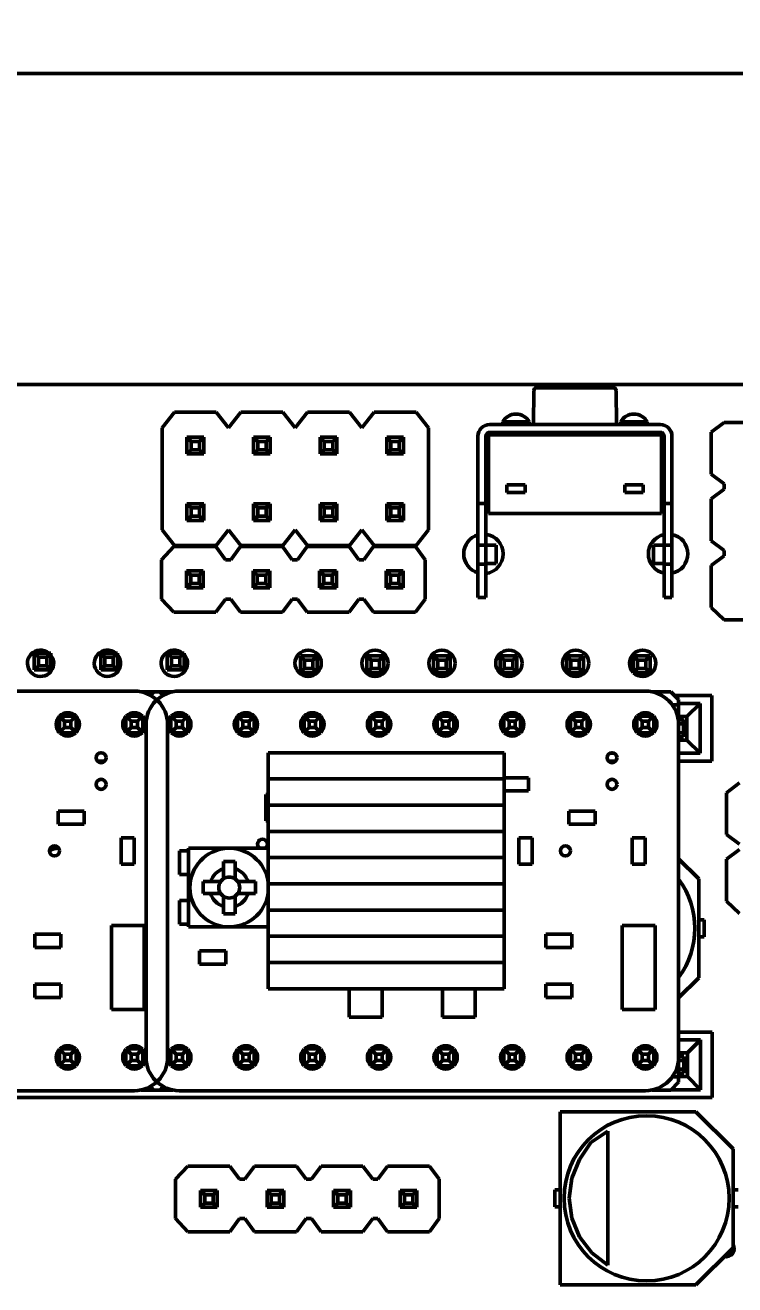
# Model space of a CAD drawing. Header units: millimetres. Extents: x -1328 to 2520, y -765 to 1782.
# Drawn here: x 786.48 to 813.55, y 816.43 to 864.48 of the extents above; entities that cross this region are included whole.
import ezdxf

# ---------------------------------------------------------------- set-up
doc = ezdxf.new("R2010")
doc.units = ezdxf.units.MM
doc.header["$LTSCALE"] = 6
for name, color, linetype, lineweight in [('Dimension (ISO)', 7, 'Continuous', 25), ('Reference (ISO)', 7, 'Continuous', 35), ('Visible (ISO)', 7, 'Continuous', 50)]:
    doc.layers.add(name, color=color, linetype=linetype, lineweight=lineweight)
doc.styles.add('Note Text (ISO)', font='tahoma.ttf')
doc.dimstyles.new('Default (ISO)', dxfattribs={"dimscale": 6, "dimtxt": 3.5, "dimasz": 2.5, "dimexe": 3.175, "dimexo": 0, "dimgap": 0.762, "dimtad": 1, "dimrnd": 1e-08, "dimzin": 0, "dimtxsty": 'Note Text (ISO)', "dimcen": 0.09, "dimdle": 10, "dimclrd": 256, "dimclre": 256, "dimclrt": 256, "dimazin": 0, "dimtfac": 1.001486, "dimtmove": 0, "dimatfit": 3, "dimfxl": 1, "dimtolj": 1, "dimtzin": 0, "dimlwd": -1, "dimlwe": -1, "dimarcsym": 0})

# ---------------------------------------------------------------- blocks, each defined once
blk = doc.blocks.new('*D23')
at = {"layer": 'Defpoints', "color": 0, "transparency": 16777216}
for p in [(841.183, 879.39), (841.183, 862.64), (739.482, 850.773)]:
    blk.add_point(p, dxfattribs=at)
at = {"layer": 'Dimension (ISO)', "transparency": 16777216}
for p, q in [((739.482, 850.773), (739.482, 898.44)), ((841.183, 862.64), (841.183, 898.44)), ((754.482, 879.39), (826.183, 879.39))]:
    blk.add_line(p, q, dxfattribs=at)
for points in [[(754.482, 881.89), (754.482, 876.89), (739.482, 879.39)], [(826.183, 881.89), (826.183, 876.89), (841.183, 879.39)]]:
    blk.add_solid(points, dxfattribs=at)
at = {"layer": 'Dimension (ISO)', "transparency": 16777216, "insert": (768.909, 905.836), "char_height": 21, "attachment_point": 1, "style": 'Note Text (ISO)'}
blk.add_mtext('\\A1;102', dxfattribs=at)

msp = doc.modelspace()

# ---------------------------------------------------------------- linework, layer by layer
at = {"layer": 'Reference (ISO)'}
msp.add_line((841.183, 862.64), (572.368, 862.64), dxfattribs=at)
at = {"layer": 'Visible (ISO)'}
for p, q in [((841.183, 862.64), (572.368, 862.64)), ((843.337, 850.773), (739.482, 850.773)), ((805.889, 850.548), (805.877, 849.248)), ((808.923, 850.648), (805.989, 850.648)), ((809.023, 850.548), (809.035, 849.248)), ((792.173, 849.715), (791.703, 849.115)), ((793.773, 849.715), (792.173, 849.715)), ((794.243, 849.115), (793.773, 849.715)), ((794.713, 849.715), (794.243, 849.115)), ((796.313, 849.715), (794.713, 849.715)), ((796.783, 849.115), (796.313, 849.715)), ((797.253, 849.715), (796.783, 849.115)), ((798.853, 849.715), (797.253, 849.715)), ((799.323, 849.115), (798.853, 849.715)), ((799.793, 849.715), (799.323, 849.115)), ((801.393, 849.715), (799.793, 849.715)), ((801.863, 849.115), (801.393, 849.715)), ((791.703, 849.115), (791.703, 845.235)), ((801.863, 845.235), (801.863, 849.115)), ((810.706, 849.248), (804.206, 849.248)), ((810.706, 848.948), (804.206, 848.948)), ((805.706, 849.348), (804.706, 849.348)), ((804.706, 849.348), (804.706, 849.248)), ((804.806, 848.948), (804.806, 848.848)), ((805.606, 848.948), (805.606, 848.848)), ((805.706, 849.348), (805.706, 849.248)), ((805.875, 848.948), (805.874, 848.848)), ((809.037, 848.948), (809.038, 848.848)), ((810.206, 849.348), (809.206, 849.348)), ((809.206, 849.348), (809.206, 849.248)), ((809.306, 848.948), (809.306, 848.848)), ((810.106, 848.948), (810.106, 848.848)), ((810.206, 849.348), (810.206, 849.248)), ((812.648, 848.951), (813.148, 849.321)), ((812.648, 847.351), (812.648, 848.951)), ((813.148, 849.321), (814.648, 849.321)), ((793.293, 848.765), (792.653, 848.765)), ((792.653, 848.765), (792.813, 848.605)), ((792.653, 848.125), (792.653, 848.765)), ((793.133, 848.605), (792.813, 848.605)), ((792.813, 848.285), (792.813, 848.605)), ((793.133, 848.605), (793.293, 848.765)), ((793.133, 848.285), (793.133, 848.605)), ((793.293, 848.765), (793.293, 848.765)), ((793.293, 848.125), (793.293, 848.765)), ((793.293, 848.125), (793.293, 848.765)), ((795.833, 848.765), (795.193, 848.765)), ((795.193, 848.765), (795.353, 848.605)), ((795.193, 848.125), (795.193, 848.765)), ((795.673, 848.605), (795.353, 848.605)), ((795.353, 848.285), (795.353, 848.605)), ((795.673, 848.605), (795.833, 848.765)), ((795.673, 848.285), (795.673, 848.605)), ((795.833, 848.125), (795.833, 848.765)), ((795.833, 848.765), (795.833, 848.765)), ((795.833, 848.125), (795.833, 848.765)), ((797.733, 848.125), (797.733, 848.765)), ((797.733, 848.765), (797.893, 848.605)), ((798.373, 848.765), (797.733, 848.765)), ((798.213, 848.605), (797.893, 848.605)), ((797.893, 848.285), (797.893, 848.605)), ((798.213, 848.605), (798.373, 848.765)), ((798.213, 848.285), (798.213, 848.605)), ((798.373, 848.125), (798.373, 848.765)), ((798.373, 848.765), (798.373, 848.765)), ((798.373, 848.125), (798.373, 848.765)), ((800.273, 848.125), (800.273, 848.765)), ((800.273, 848.765), (800.433, 848.605)), ((800.913, 848.765), (800.273, 848.765)), ((800.433, 848.285), (800.433, 848.605)), ((800.753, 848.605), (800.433, 848.605)), ((800.753, 848.605), (800.913, 848.765)), ((800.753, 848.285), (800.753, 848.605)), ((800.913, 848.125), (800.913, 848.765)), ((800.913, 848.765), (800.913, 848.765)), ((800.913, 848.125), (800.913, 848.765)), ((803.756, 848.798), (803.756, 846.237)), ((804.056, 848.798), (804.056, 846.237)), ((810.756, 848.848), (804.156, 848.848)), ((804.156, 848.848), (804.156, 845.848)), ((810.756, 845.848), (810.756, 848.848)), ((810.856, 846.237), (810.856, 848.798)), ((811.156, 846.237), (811.156, 848.798)), ((792.813, 848.285), (792.653, 848.125)), ((793.293, 848.125), (792.653, 848.125)), ((793.133, 848.285), (792.813, 848.285)), ((793.293, 848.125), (793.133, 848.285)), ((793.293, 848.125), (793.293, 848.125)), ((795.353, 848.285), (795.193, 848.125)), ((795.833, 848.125), (795.193, 848.125)), ((795.673, 848.285), (795.353, 848.285)), ((795.833, 848.125), (795.673, 848.285)), ((795.833, 848.125), (795.833, 848.125)), ((797.893, 848.285), (797.733, 848.125)), ((798.373, 848.125), (797.733, 848.125)), ((798.213, 848.285), (797.893, 848.285)), ((798.373, 848.125), (798.213, 848.285)), ((798.373, 848.125), (798.373, 848.125)), ((800.433, 848.285), (800.273, 848.125)), ((800.913, 848.125), (800.273, 848.125)), ((800.753, 848.285), (800.433, 848.285)), ((800.913, 848.125), (800.753, 848.285)), ((800.913, 848.125), (800.913, 848.125)), ((813.148, 846.981), (812.648, 847.351)), ((804.856, 846.948), (805.556, 846.948)), ((804.856, 846.948), (804.856, 846.648)), ((804.856, 846.648), (805.556, 846.648)), ((805.556, 846.948), (805.556, 846.648)), ((809.356, 846.948), (809.356, 846.648)), ((810.056, 846.948), (809.356, 846.948)), ((810.056, 846.648), (809.356, 846.648)), ((810.056, 846.948), (810.056, 846.648)), ((812.648, 846.411), (813.148, 846.781)), ((813.148, 846.981), (813.148, 846.781)), ((792.653, 845.585), (792.653, 846.225)), ((792.653, 846.225), (792.813, 846.065)), ((793.293, 846.225), (792.653, 846.225)), ((792.813, 845.745), (792.813, 846.065)), ((793.133, 846.065), (792.813, 846.065)), ((793.133, 846.065), (793.293, 846.225)), ((793.133, 845.745), (793.133, 846.065)), ((793.293, 845.585), (793.293, 846.225)), ((793.293, 846.225), (793.293, 846.225)), ((793.293, 845.585), (793.293, 846.225)), ((795.833, 846.225), (795.193, 846.225)), ((795.193, 846.225), (795.353, 846.065)), ((795.193, 845.585), (795.193, 846.225)), ((795.673, 846.065), (795.353, 846.065)), ((795.353, 845.745), (795.353, 846.065)), ((795.673, 846.065), (795.833, 846.225)), ((795.673, 845.745), (795.673, 846.065)), ((795.833, 846.225), (795.833, 846.225)), ((795.833, 845.585), (795.833, 846.225)), ((795.833, 845.585), (795.833, 846.225)), ((798.373, 846.225), (797.733, 846.225)), ((797.733, 846.225), (797.893, 846.065)), ((797.733, 845.585), (797.733, 846.225)), ((798.213, 846.065), (797.893, 846.065)), ((797.893, 845.745), (797.893, 846.065)), ((798.213, 846.065), (798.373, 846.225)), ((798.213, 845.745), (798.213, 846.065)), ((798.373, 846.225), (798.373, 846.225)), ((798.373, 845.585), (798.373, 846.225)), ((798.373, 845.585), (798.373, 846.225)), ((800.913, 846.225), (800.273, 846.225)), ((800.273, 846.225), (800.433, 846.065)), ((800.273, 845.585), (800.273, 846.225)), ((800.753, 846.065), (800.433, 846.065)), ((800.433, 845.745), (800.433, 846.065)), ((800.753, 846.065), (800.913, 846.225)), ((800.753, 845.745), (800.753, 846.065)), ((800.913, 845.585), (800.913, 846.225)), ((800.913, 846.225), (800.913, 846.225)), ((800.913, 845.585), (800.913, 846.225)), ((803.756, 846.237), (803.756, 844.648)), ((804.056, 846.237), (803.756, 846.237)), ((804.056, 844.648), (804.056, 846.237)), ((810.856, 846.237), (810.856, 844.648)), ((811.156, 846.237), (810.856, 846.237)), ((811.156, 846.237), (811.156, 844.648)), ((812.648, 844.811), (812.648, 846.411)), ((792.813, 845.745), (792.653, 845.585)), ((793.293, 845.585), (792.653, 845.585)), ((793.133, 845.745), (792.813, 845.745)), ((793.293, 845.585), (793.133, 845.745)), ((793.293, 845.585), (793.293, 845.585)), ((795.353, 845.745), (795.193, 845.585)), ((795.833, 845.585), (795.193, 845.585)), ((795.673, 845.745), (795.353, 845.745)), ((795.833, 845.585), (795.673, 845.745)), ((795.833, 845.585), (795.833, 845.585)), ((797.893, 845.745), (797.733, 845.585)), ((798.373, 845.585), (797.733, 845.585)), ((798.213, 845.745), (797.893, 845.745)), ((798.373, 845.585), (798.213, 845.745)), ((798.373, 845.585), (798.373, 845.585)), ((800.433, 845.745), (800.273, 845.585)), ((800.913, 845.585), (800.273, 845.585)), ((800.753, 845.745), (800.433, 845.745)), ((800.913, 845.585), (800.753, 845.745)), ((800.913, 845.585), (800.913, 845.585)), ((804.156, 845.848), (810.756, 845.848)), ((791.703, 845.235), (792.173, 844.635)), ((793.773, 844.635), (794.243, 845.235)), ((794.243, 845.235), (794.713, 844.635)), ((796.313, 844.635), (796.783, 845.235)), ((796.783, 845.235), (797.253, 844.635)), ((798.853, 844.635), (799.323, 845.235)), ((799.323, 845.235), (799.793, 844.635)), ((801.393, 844.635), (801.863, 845.235)), ((792.173, 844.635), (793.773, 844.635)), ((794.713, 844.635), (796.313, 844.635)), ((797.253, 844.635), (798.853, 844.635)), ((799.793, 844.635), (801.393, 844.635)), ((804.056, 844.648), (803.756, 844.648)), ((803.756, 844.648), (803.756, 843.918)), ((804.056, 843.918), (804.056, 844.648)), ((804.056, 844.648), (804.111, 844.648)), ((804.111, 844.648), (804.401, 844.648)), ((804.456, 844.648), (804.401, 844.648)), ((804.456, 843.948), (804.456, 844.648)), ((810.456, 844.648), (810.511, 844.648)), ((810.456, 843.948), (810.456, 844.648)), ((810.801, 844.648), (810.511, 844.648)), ((810.856, 844.648), (810.801, 844.648)), ((810.856, 844.648), (810.856, 843.918)), ((811.156, 844.648), (810.856, 844.648)), ((811.156, 844.648), (811.156, 843.918)), ((813.148, 844.441), (812.648, 844.811)), ((791.686, 844.091), (792.156, 844.591)), ((792.156, 844.591), (793.756, 844.591)), ((793.756, 844.591), (794.126, 844.091)), ((794.326, 844.091), (794.696, 844.591)), ((794.696, 844.591), (796.296, 844.591)), ((796.296, 844.591), (796.666, 844.091)), ((796.866, 844.091), (797.236, 844.591)), ((797.236, 844.591), (798.836, 844.591)), ((798.836, 844.591), (799.206, 844.091)), ((799.406, 844.091), (799.776, 844.591)), ((799.776, 844.591), (801.376, 844.591)), ((801.376, 844.591), (801.746, 844.091)), ((812.648, 843.871), (813.148, 844.241)), ((813.148, 844.441), (813.148, 844.241)), ((791.686, 844.091), (791.686, 842.591)), ((793.276, 843.661), (792.636, 843.661)), ((792.796, 843.501), (792.636, 843.661)), ((792.636, 843.021), (792.636, 843.661)), ((793.276, 843.661), (793.116, 843.501)), ((793.276, 843.021), (793.276, 843.661)), ((794.326, 844.091), (794.126, 844.091)), ((795.816, 843.661), (795.176, 843.661)), ((795.336, 843.501), (795.176, 843.661)), ((795.176, 843.021), (795.176, 843.661)), ((795.816, 843.661), (795.656, 843.501)), ((795.816, 843.021), (795.816, 843.661)), ((796.866, 844.091), (796.666, 844.091)), ((798.356, 843.661), (797.716, 843.661)), ((797.876, 843.501), (797.716, 843.661)), ((797.716, 843.021), (797.716, 843.661)), ((798.356, 843.661), (798.196, 843.501)), ((798.356, 843.021), (798.356, 843.661)), ((799.406, 844.091), (799.206, 844.091)), ((800.896, 843.661), (800.256, 843.661)), ((800.416, 843.501), (800.256, 843.661)), ((800.256, 843.021), (800.256, 843.661)), ((800.896, 843.661), (800.736, 843.501)), ((800.896, 843.021), (800.896, 843.661)), ((801.746, 844.091), (801.746, 842.591)), ((803.756, 843.918), (803.756, 842.648)), ((804.056, 843.918), (803.756, 843.918)), ((804.056, 843.948), (804.111, 843.948)), ((804.056, 842.648), (804.056, 843.918)), ((804.111, 843.948), (804.401, 843.948)), ((804.456, 843.948), (804.401, 843.948)), ((810.456, 843.948), (810.511, 843.948)), ((810.801, 843.948), (810.511, 843.948)), ((810.856, 843.948), (810.801, 843.948)), ((810.856, 843.918), (810.856, 842.648)), ((811.156, 843.918), (810.856, 843.918)), ((811.156, 843.918), (811.156, 842.648)), ((812.648, 842.271), (812.648, 843.871)), ((792.636, 843.021), (792.796, 843.181)), ((793.116, 843.501), (792.796, 843.501)), ((792.796, 843.181), (792.796, 843.501)), ((793.116, 843.181), (792.796, 843.181)), ((793.116, 843.181), (793.116, 843.501)), ((793.116, 843.181), (793.276, 843.021)), ((795.176, 843.021), (795.336, 843.181)), ((795.656, 843.501), (795.336, 843.501)), ((795.336, 843.181), (795.336, 843.501)), ((795.656, 843.181), (795.336, 843.181)), ((795.656, 843.181), (795.656, 843.501)), ((795.656, 843.181), (795.816, 843.021)), ((797.716, 843.021), (797.876, 843.181)), ((798.196, 843.501), (797.876, 843.501)), ((797.876, 843.181), (797.876, 843.501)), ((798.196, 843.181), (797.876, 843.181)), ((798.196, 843.181), (798.196, 843.501)), ((798.196, 843.181), (798.356, 843.021)), ((800.256, 843.021), (800.416, 843.181)), ((800.736, 843.501), (800.416, 843.501)), ((800.416, 843.181), (800.416, 843.501)), ((800.736, 843.181), (800.416, 843.181)), ((800.736, 843.181), (800.736, 843.501)), ((800.736, 843.181), (800.896, 843.021)), ((793.276, 843.021), (792.636, 843.021)), ((795.816, 843.021), (795.176, 843.021)), ((798.356, 843.021), (797.716, 843.021)), ((800.896, 843.021), (800.256, 843.021)), ((791.686, 842.591), (792.156, 842.091)), ((793.756, 842.091), (794.126, 842.591)), ((794.326, 842.591), (794.126, 842.591)), ((794.696, 842.091), (794.326, 842.591)), ((796.666, 842.591), (796.296, 842.091)), ((796.866, 842.591), (796.666, 842.591)), ((797.236, 842.091), (796.866, 842.591)), ((799.206, 842.591), (798.836, 842.091)), ((799.406, 842.591), (799.206, 842.591)), ((799.776, 842.091), (799.406, 842.591)), ((801.746, 842.591), (801.376, 842.091)), ((804.056, 842.648), (803.756, 842.648)), ((811.156, 842.648), (810.856, 842.648)), ((813.148, 841.801), (812.648, 842.271)), ((792.156, 842.091), (793.756, 842.091)), ((796.296, 842.091), (794.696, 842.091)), ((798.836, 842.091), (797.236, 842.091)), ((801.376, 842.091), (799.776, 842.091)), ((813.148, 841.801), (814.648, 841.801)), ((786.984, 840.368), (786.824, 840.528)), ((786.824, 839.888), (786.824, 840.528)), ((786.824, 840.528), (787.464, 840.528)), ((786.984, 840.368), (787.304, 840.368)), ((786.984, 840.048), (786.984, 840.368)), ((787.464, 840.528), (787.304, 840.368)), ((787.304, 840.048), (787.304, 840.368)), ((787.464, 839.888), (787.464, 840.528)), ((789.524, 840.368), (789.364, 840.528)), ((789.364, 839.888), (789.364, 840.528)), ((789.364, 840.528), (790.004, 840.528)), ((789.524, 840.368), (789.844, 840.368)), ((789.524, 840.048), (789.524, 840.368)), ((790.004, 840.528), (789.844, 840.368)), ((789.844, 840.048), (789.844, 840.368)), ((790.004, 839.888), (790.004, 840.528)), ((792.064, 840.368), (791.904, 840.528)), ((791.904, 839.888), (791.904, 840.528)), ((791.904, 840.528), (792.544, 840.528)), ((792.064, 840.368), (792.384, 840.368)), ((792.064, 840.048), (792.064, 840.368)), ((792.544, 840.528), (792.384, 840.368)), ((792.384, 840.048), (792.384, 840.368)), ((792.544, 839.888), (792.544, 840.528)), ((797.141, 840.258), (796.981, 840.418)), ((796.981, 839.778), (796.981, 840.418)), ((796.981, 840.418), (797.621, 840.418)), ((797.621, 840.418), (797.461, 840.258)), ((797.621, 839.778), (797.621, 840.418)), ((799.681, 840.258), (799.521, 840.418)), ((799.521, 839.778), (799.521, 840.418)), ((799.521, 840.418), (800.161, 840.418)), ((800.161, 840.418), (800.001, 840.258)), ((800.161, 839.778), (800.161, 840.418)), ((802.221, 840.258), (802.061, 840.418)), ((802.061, 839.778), (802.061, 840.418)), ((802.061, 840.418), (802.701, 840.418)), ((802.701, 840.418), (802.541, 840.258)), ((802.701, 839.778), (802.701, 840.418)), ((804.761, 840.258), (804.601, 840.418)), ((804.601, 839.778), (804.601, 840.418)), ((804.601, 840.418), (805.241, 840.418)), ((805.241, 840.418), (805.081, 840.258)), ((805.241, 839.778), (805.241, 840.418)), ((807.301, 840.258), (807.141, 840.418)), ((807.141, 839.778), (807.141, 840.418)), ((807.141, 840.418), (807.781, 840.418)), ((807.781, 840.418), (807.621, 840.258)), ((807.781, 839.778), (807.781, 840.418)), ((809.681, 839.778), (809.681, 840.418)), ((809.841, 840.258), (809.681, 840.418)), ((809.681, 840.418), (810.321, 840.418)), ((810.321, 840.418), (810.161, 840.258)), ((810.321, 839.778), (810.321, 840.418)), ((786.824, 839.888), (786.984, 840.048)), ((786.824, 839.888), (787.464, 839.888)), ((786.984, 840.048), (787.304, 840.048)), ((787.304, 840.048), (787.464, 839.888)), ((789.364, 839.888), (789.524, 840.048)), ((789.364, 839.888), (790.004, 839.888)), ((789.524, 840.048), (789.844, 840.048)), ((789.844, 840.048), (790.004, 839.888)), ((791.904, 839.888), (792.064, 840.048)), ((791.904, 839.888), (792.544, 839.888)), ((792.064, 840.048), (792.384, 840.048)), ((792.384, 840.048), (792.544, 839.888)), ((796.981, 839.778), (797.141, 839.938)), ((797.141, 840.258), (797.461, 840.258)), ((797.141, 839.938), (797.141, 840.258)), ((797.141, 839.938), (797.461, 839.938)), ((797.461, 839.938), (797.461, 840.258)), ((797.461, 839.938), (797.621, 839.778)), ((799.521, 839.778), (799.681, 839.938)), ((799.681, 840.258), (800.001, 840.258)), ((799.681, 839.938), (799.681, 840.258)), ((799.681, 839.938), (800.001, 839.938)), ((800.001, 839.938), (800.001, 840.258)), ((800.001, 839.938), (800.161, 839.778)), ((802.061, 839.778), (802.221, 839.938)), ((802.221, 840.258), (802.541, 840.258)), ((802.221, 839.938), (802.221, 840.258)), ((802.221, 839.938), (802.541, 839.938)), ((802.541, 839.938), (802.541, 840.258)), ((802.541, 839.938), (802.701, 839.778)), ((804.601, 839.778), (804.761, 839.938)), ((804.761, 840.258), (805.081, 840.258)), ((804.761, 839.938), (804.761, 840.258)), ((804.761, 839.938), (805.081, 839.938)), ((805.081, 839.938), (805.081, 840.258)), ((805.081, 839.938), (805.241, 839.778)), ((807.141, 839.778), (807.301, 839.938)), ((807.301, 840.258), (807.621, 840.258)), ((807.301, 839.938), (807.301, 840.258)), ((807.301, 839.938), (807.621, 839.938)), ((807.621, 839.938), (807.621, 840.258)), ((807.621, 839.938), (807.781, 839.778)), ((809.681, 839.778), (809.841, 839.938)), ((809.841, 840.258), (810.161, 840.258)), ((809.841, 839.938), (809.841, 840.258)), ((809.841, 839.938), (810.161, 839.938)), ((810.161, 839.938), (810.161, 840.258)), ((810.161, 839.938), (810.321, 839.778)), ((796.981, 839.778), (797.621, 839.778)), ((799.521, 839.778), (800.161, 839.778)), ((802.061, 839.778), (802.701, 839.778)), ((804.601, 839.778), (805.241, 839.778)), ((807.141, 839.778), (807.781, 839.778)), ((809.681, 839.778), (810.321, 839.778)), ((790.647, 839.079), (772.867, 839.079)), ((790.898, 839.054), (791.617, 839.054)), ((791.391, 839.054), (791.259, 838.922)), ((791.391, 839.054), (792.11, 839.054)), ((791.749, 838.922), (791.617, 839.054)), ((810.141, 839.079), (792.361, 839.079)), ((810.392, 839.054), (811.111, 839.054)), ((811.411, 838.754), (811.111, 839.054)), ((811.256, 838.909), (812.674, 838.909)), ((812.674, 838.909), (812.674, 836.409)), ((811.411, 838.554), (811.17, 838.554)), ((811.411, 838.754), (811.411, 838.554)), ((811.411, 838.609), (812.228, 838.609)), ((811.411, 837.809), (811.411, 838.554)), ((811.729, 838.11), (812.228, 838.609)), ((812.228, 836.709), (812.228, 838.609)), ((787.787, 838.129), (788.427, 838.129)), ((787.987, 837.929), (787.787, 838.129)), ((787.787, 837.489), (787.787, 838.129)), ((788.227, 837.929), (787.987, 837.929)), ((787.987, 837.929), (787.987, 837.689)), ((788.227, 837.929), (788.427, 838.129)), ((788.227, 837.689), (788.227, 837.929)), ((788.427, 838.129), (788.427, 837.489)), ((790.327, 838.129), (790.967, 838.129)), ((790.527, 837.929), (790.327, 838.129)), ((790.327, 837.489), (790.327, 838.129)), ((790.767, 837.929), (790.527, 837.929)), ((790.527, 837.929), (790.527, 837.689)), ((790.767, 837.929), (790.967, 838.129)), ((790.767, 837.689), (790.767, 837.929)), ((790.967, 838.129), (790.967, 837.489)), ((792.241, 837.929), (792.041, 838.129)), ((792.041, 837.489), (792.041, 838.129)), ((792.041, 838.129), (792.681, 838.129)), ((792.481, 837.929), (792.241, 837.929)), ((792.241, 837.929), (792.241, 837.689)), ((792.481, 837.929), (792.681, 838.129)), ((792.481, 837.689), (792.481, 837.929)), ((792.681, 838.129), (792.681, 837.489)), ((794.581, 838.129), (795.221, 838.129)), ((794.781, 837.929), (794.581, 838.129)), ((794.581, 837.489), (794.581, 838.129)), ((795.021, 837.929), (794.781, 837.929)), ((794.781, 837.929), (794.781, 837.689)), ((795.021, 837.929), (795.221, 838.129)), ((795.021, 837.689), (795.021, 837.929)), ((795.221, 838.129), (795.221, 837.489)), ((797.121, 838.129), (797.761, 838.129)), ((797.321, 837.929), (797.121, 838.129)), ((797.121, 837.489), (797.121, 838.129)), ((797.561, 837.929), (797.321, 837.929)), ((797.321, 837.929), (797.321, 837.689)), ((797.561, 837.929), (797.761, 838.129)), ((797.561, 837.689), (797.561, 837.929)), ((797.761, 838.129), (797.761, 837.489)), ((799.661, 838.129), (800.301, 838.129)), ((799.861, 837.929), (799.661, 838.129)), ((799.661, 837.489), (799.661, 838.129)), ((800.101, 837.929), (799.861, 837.929)), ((799.861, 837.929), (799.861, 837.689)), ((800.101, 837.929), (800.301, 838.129)), ((800.101, 837.689), (800.101, 837.929)), ((800.301, 838.129), (800.301, 837.489)), ((802.201, 838.129), (802.841, 838.129)), ((802.401, 837.929), (802.201, 838.129)), ((802.201, 837.489), (802.201, 838.129)), ((802.641, 837.929), (802.401, 837.929)), ((802.401, 837.929), (802.401, 837.689)), ((802.641, 837.929), (802.841, 838.129)), ((802.641, 837.689), (802.641, 837.929)), ((802.841, 838.129), (802.841, 837.489)), ((804.741, 838.129), (805.381, 838.129)), ((804.941, 837.929), (804.741, 838.129)), ((804.741, 837.489), (804.741, 838.129)), ((805.181, 837.929), (804.941, 837.929)), ((804.941, 837.929), (804.941, 837.689)), ((805.181, 837.929), (805.381, 838.129)), ((805.181, 837.689), (805.181, 837.929)), ((805.381, 838.129), (805.381, 837.489)), ((807.281, 838.129), (807.921, 838.129)), ((807.481, 837.929), (807.281, 838.129)), ((807.281, 837.489), (807.281, 838.129)), ((807.721, 837.929), (807.481, 837.929)), ((807.481, 837.929), (807.481, 837.689)), ((807.721, 837.929), (807.921, 838.129)), ((807.721, 837.689), (807.721, 837.929)), ((807.921, 838.129), (807.921, 837.489)), ((809.821, 838.129), (810.461, 838.129)), ((810.021, 837.929), (809.821, 838.129)), ((809.821, 837.489), (809.821, 838.129)), ((810.261, 837.929), (810.021, 837.929)), ((810.021, 837.929), (810.021, 837.689)), ((810.261, 837.929), (810.461, 838.129)), ((810.261, 837.689), (810.261, 837.929)), ((810.461, 838.129), (810.461, 837.489)), ((811.411, 838.109), (811.729, 838.109)), ((811.599, 837.979), (811.411, 837.979)), ((811.599, 837.339), (811.599, 837.979)), ((811.729, 837.208), (811.729, 838.11)), ((787.787, 837.489), (787.987, 837.689)), ((788.427, 837.489), (787.787, 837.489)), ((787.987, 837.689), (788.227, 837.689)), ((788.427, 837.489), (788.227, 837.689)), ((790.327, 837.489), (790.527, 837.689)), ((790.967, 837.489), (790.327, 837.489)), ((790.527, 837.689), (790.767, 837.689)), ((790.967, 837.489), (790.767, 837.689)), ((791.091, 837.837), (791.091, 837.809)), ((791.091, 837.809), (791.091, 825.109)), ((791.917, 837.809), (791.917, 837.837)), ((791.917, 825.109), (791.917, 837.809)), ((792.041, 837.489), (792.241, 837.689)), ((792.681, 837.489), (792.041, 837.489)), ((792.241, 837.689), (792.481, 837.689)), ((792.681, 837.489), (792.481, 837.689)), ((794.581, 837.489), (794.781, 837.689)), ((795.221, 837.489), (794.581, 837.489)), ((794.781, 837.689), (795.021, 837.689)), ((795.221, 837.489), (795.021, 837.689)), ((797.121, 837.489), (797.321, 837.689)), ((797.761, 837.489), (797.121, 837.489)), ((797.321, 837.689), (797.561, 837.689)), ((797.761, 837.489), (797.561, 837.689)), ((799.661, 837.489), (799.861, 837.689)), ((800.301, 837.489), (799.661, 837.489)), ((799.861, 837.689), (800.101, 837.689)), ((800.301, 837.489), (800.101, 837.689)), ((802.201, 837.489), (802.401, 837.689)), ((802.841, 837.489), (802.201, 837.489)), ((802.401, 837.689), (802.641, 837.689)), ((802.841, 837.489), (802.641, 837.689)), ((804.741, 837.489), (804.941, 837.689)), ((805.381, 837.489), (804.741, 837.489)), ((804.941, 837.689), (805.181, 837.689)), ((805.381, 837.489), (805.181, 837.689)), ((807.281, 837.489), (807.481, 837.689)), ((807.921, 837.489), (807.281, 837.489)), ((807.481, 837.689), (807.721, 837.689)), ((807.921, 837.489), (807.721, 837.689)), ((809.821, 837.489), (810.021, 837.689)), ((810.461, 837.489), (809.821, 837.489)), ((810.021, 837.689), (810.261, 837.689)), ((810.461, 837.489), (810.261, 837.689)), ((811.411, 837.825), (811.599, 837.825)), ((811.411, 825.109), (811.411, 837.809)), ((811.411, 837.492), (811.599, 837.492)), ((811.411, 837.339), (811.599, 837.339)), ((811.411, 837.209), (811.729, 837.209)), ((811.729, 837.208), (812.228, 836.709)), ((804.751, 836.729), (795.751, 836.729)), ((795.751, 836.729), (795.751, 836.229)), ((804.751, 836.229), (804.751, 836.729)), ((808.784, 836.709), (808.957, 836.709)), ((811.411, 836.709), (812.228, 836.709)), ((789.238, 836.409), (789.516, 836.409)), ((795.751, 836.229), (795.751, 835.729)), ((804.751, 835.729), (804.751, 836.229)), ((808.732, 836.409), (809.01, 836.409)), ((811.411, 836.409), (812.674, 836.409)), ((804.751, 835.729), (795.751, 835.729)), ((795.751, 834.729), (795.751, 835.729)), ((805.688, 835.773), (804.751, 835.773)), ((804.751, 835.729), (804.751, 834.729)), ((805.688, 835.273), (805.688, 835.773)), ((813.234, 835.205), (813.734, 835.575)), ((795.667, 835.134), (795.667, 834.134)), ((795.751, 835.134), (795.667, 835.134)), ((804.751, 835.273), (805.688, 835.273)), ((813.234, 833.605), (813.234, 835.205)), ((795.751, 834.729), (804.751, 834.729)), ((795.751, 834.729), (795.751, 833.729)), ((804.751, 833.729), (804.751, 834.729)), ((788.734, 834.503), (787.734, 834.503)), ((787.734, 834.503), (787.734, 834.003)), ((788.734, 834.003), (788.734, 834.503)), ((795.667, 834.134), (795.751, 834.134)), ((808.228, 834.503), (807.228, 834.503)), ((807.228, 834.503), (807.228, 834.003)), ((808.228, 834.003), (808.228, 834.503)), ((787.734, 834.003), (788.734, 834.003)), ((804.751, 833.729), (795.751, 833.729)), ((795.751, 832.729), (795.751, 833.729)), ((804.751, 833.729), (804.751, 832.729)), ((807.228, 834.003), (808.228, 834.003)), ((813.734, 833.235), (813.234, 833.605)), ((790.143, 833.483), (790.143, 832.483)), ((790.643, 833.483), (790.143, 833.483)), ((790.643, 832.483), (790.643, 833.483)), ((795.751, 833.086), (792.716, 833.086)), ((792.716, 833.086), (792.716, 832.986)), ((805.319, 833.483), (805.319, 832.483)), ((805.819, 833.483), (805.319, 833.483)), ((805.819, 832.483), (805.819, 833.483)), ((809.637, 833.483), (809.637, 832.483)), ((810.137, 833.483), (809.637, 833.483)), ((810.137, 832.483), (810.137, 833.483)), ((792.366, 832.986), (792.716, 832.986)), ((792.366, 832.081), (792.366, 832.986)), ((792.716, 832.986), (792.716, 832.081)), ((794.491, 832.586), (794.041, 832.586)), ((794.041, 832.586), (794.041, 832.301)), ((794.491, 832.301), (794.491, 832.586)), ((795.751, 832.729), (804.751, 832.729)), ((795.751, 832.729), (795.751, 831.729)), ((804.751, 831.729), (804.751, 832.729)), ((812.18, 831.919), (811.411, 832.688)), ((813.234, 832.665), (813.734, 833.035)), ((813.234, 831.065), (813.234, 832.665)), ((790.143, 832.483), (790.643, 832.483)), ((795.643, 832.181), (795.751, 832.181)), ((805.319, 832.483), (805.819, 832.483)), ((809.637, 832.483), (810.137, 832.483)), ((792.716, 832.081), (792.366, 832.081)), ((792.716, 832.081), (792.716, 831.091)), ((793.266, 831.811), (793.266, 831.361)), ((793.551, 831.811), (793.266, 831.811)), ((795.266, 831.811), (794.981, 831.811)), ((795.266, 831.361), (795.266, 831.811)), ((804.751, 831.729), (795.751, 831.729)), ((795.751, 830.729), (795.751, 831.729)), ((804.751, 831.729), (804.751, 830.729)), ((812.18, 828.147), (812.18, 831.919)), ((793.266, 831.361), (793.551, 831.361)), ((794.981, 831.361), (795.266, 831.361)), ((792.366, 831.091), (792.716, 831.091)), ((792.366, 830.186), (792.366, 831.091)), ((792.716, 831.091), (792.716, 830.186)), ((794.041, 830.87), (794.041, 830.586)), ((794.491, 830.586), (794.491, 830.87)), ((795.751, 830.991), (795.643, 830.991)), ((795.751, 830.729), (804.751, 830.729)), ((795.751, 830.729), (795.751, 829.729)), ((804.751, 829.729), (804.751, 830.729)), ((813.734, 830.595), (813.234, 831.065)), ((792.716, 830.186), (792.366, 830.186)), ((792.716, 830.186), (792.716, 830.086)), ((794.041, 830.586), (794.491, 830.586)), ((812.38, 830.358), (812.18, 830.358)), ((812.38, 829.708), (812.38, 830.358)), ((787.845, 829.804), (786.845, 829.804)), ((786.845, 829.804), (786.845, 829.304)), ((787.845, 829.304), (787.845, 829.804)), ((789.768, 830.138), (789.768, 826.938)), ((791.018, 830.138), (789.768, 830.138)), ((791.018, 826.938), (791.018, 830.138)), ((792.716, 830.086), (795.751, 830.086)), ((804.751, 829.729), (795.751, 829.729)), ((795.751, 828.729), (795.751, 829.729)), ((804.751, 829.729), (804.751, 828.729)), ((807.339, 829.804), (806.339, 829.804)), ((806.339, 829.804), (806.339, 829.304)), ((807.339, 829.304), (807.339, 829.804)), ((809.262, 830.138), (809.262, 826.938)), ((810.512, 830.138), (809.262, 830.138)), ((810.512, 826.938), (810.512, 830.138)), ((812.18, 829.708), (812.38, 829.708)), ((786.845, 829.304), (787.845, 829.304)), ((806.339, 829.304), (807.339, 829.304)), ((794.131, 829.169), (793.131, 829.169)), ((793.131, 829.169), (793.131, 828.669)), ((794.131, 828.669), (794.131, 829.169)), ((793.131, 828.669), (794.131, 828.669)), ((795.751, 828.729), (804.751, 828.729)), ((795.751, 828.729), (795.751, 828.229)), ((804.751, 828.229), (804.751, 828.729)), ((787.845, 827.899), (786.845, 827.899)), ((786.845, 827.899), (786.845, 827.399)), ((787.845, 827.399), (787.845, 827.899)), ((795.751, 828.229), (795.751, 827.729)), ((804.751, 827.729), (804.751, 828.229)), ((807.339, 827.899), (806.339, 827.899)), ((806.339, 827.899), (806.339, 827.399)), ((807.339, 827.399), (807.339, 827.899)), ((811.411, 827.378), (812.18, 828.147)), ((786.845, 827.399), (787.845, 827.399)), ((795.751, 827.729), (804.751, 827.729)), ((798.848, 827.729), (798.848, 826.649)), ((800.098, 826.649), (800.098, 827.729)), ((802.404, 827.729), (802.404, 826.649)), ((803.654, 826.649), (803.654, 827.729)), ((806.339, 827.399), (807.339, 827.399)), ((789.768, 826.938), (791.018, 826.938)), ((809.262, 826.938), (810.512, 826.938)), ((798.848, 826.649), (800.098, 826.649)), ((802.404, 826.649), (803.654, 826.649)), ((811.411, 826.076), (812.69, 826.076)), ((812.69, 826.076), (812.69, 823.576)), ((787.787, 824.789), (787.787, 825.429)), ((787.787, 825.429), (788.427, 825.429)), ((787.987, 825.229), (787.787, 825.429)), ((788.227, 825.229), (788.427, 825.429)), ((788.427, 825.429), (788.427, 824.789)), ((790.327, 824.789), (790.327, 825.429)), ((790.327, 825.429), (790.967, 825.429)), ((790.527, 825.229), (790.327, 825.429)), ((790.767, 825.229), (790.967, 825.429)), ((790.967, 825.429), (790.967, 824.789)), ((792.041, 825.429), (792.681, 825.429)), ((792.241, 825.229), (792.041, 825.429)), ((792.041, 824.789), (792.041, 825.429)), ((792.481, 825.229), (792.681, 825.429)), ((792.681, 825.429), (792.681, 824.789)), ((794.781, 825.229), (794.581, 825.429)), ((794.581, 824.789), (794.581, 825.429)), ((794.581, 825.429), (795.221, 825.429)), ((795.021, 825.229), (795.221, 825.429)), ((795.221, 825.429), (795.221, 824.789)), ((797.321, 825.229), (797.121, 825.429)), ((797.121, 824.789), (797.121, 825.429)), ((797.121, 825.429), (797.761, 825.429)), ((797.561, 825.229), (797.761, 825.429)), ((797.761, 825.429), (797.761, 824.789)), ((799.661, 825.429), (800.301, 825.429)), ((799.661, 824.789), (799.661, 825.429)), ((799.861, 825.229), (799.661, 825.429)), ((800.101, 825.229), (800.301, 825.429)), ((800.301, 825.429), (800.301, 824.789)), ((802.201, 824.789), (802.201, 825.429)), ((802.201, 825.429), (802.841, 825.429)), ((802.401, 825.229), (802.201, 825.429)), ((802.641, 825.229), (802.841, 825.429)), ((802.841, 825.429), (802.841, 824.789)), ((804.741, 824.789), (804.741, 825.429)), ((804.741, 825.429), (805.381, 825.429)), ((804.941, 825.229), (804.741, 825.429)), ((805.181, 825.229), (805.381, 825.429)), ((805.381, 825.429), (805.381, 824.789)), ((807.281, 824.789), (807.281, 825.429)), ((807.281, 825.429), (807.921, 825.429)), ((807.481, 825.229), (807.281, 825.429)), ((807.721, 825.229), (807.921, 825.429)), ((807.921, 825.429), (807.921, 824.789)), ((809.821, 824.789), (809.821, 825.429)), ((809.821, 825.429), (810.461, 825.429)), ((810.021, 825.229), (809.821, 825.429)), ((810.261, 825.229), (810.461, 825.429)), ((810.461, 825.429), (810.461, 824.789)), ((811.411, 825.776), (812.244, 825.776)), ((811.745, 825.277), (812.244, 825.776)), ((812.244, 823.876), (812.244, 825.776)), ((787.787, 824.789), (787.987, 824.989)), ((787.987, 825.229), (787.987, 824.989)), ((788.227, 825.229), (787.987, 825.229)), ((787.987, 824.989), (788.227, 824.989)), ((788.227, 824.989), (788.227, 825.229)), ((788.427, 824.789), (788.227, 824.989)), ((790.327, 824.789), (790.527, 824.989)), ((790.527, 825.229), (790.527, 824.989)), ((790.767, 825.229), (790.527, 825.229)), ((790.527, 824.989), (790.767, 824.989)), ((790.767, 824.989), (790.767, 825.229)), ((790.967, 824.789), (790.767, 824.989)), ((791.091, 825.109), (791.091, 825.08)), ((791.917, 825.08), (791.917, 825.109)), ((792.041, 824.789), (792.241, 824.989)), ((792.481, 825.229), (792.241, 825.229)), ((792.241, 825.229), (792.241, 824.989)), ((792.241, 824.989), (792.481, 824.989)), ((792.481, 824.989), (792.481, 825.229)), ((792.681, 824.789), (792.481, 824.989)), ((794.581, 824.789), (794.781, 824.989)), ((794.781, 825.229), (794.781, 824.989)), ((795.021, 825.229), (794.781, 825.229)), ((794.781, 824.989), (795.021, 824.989)), ((795.021, 824.989), (795.021, 825.229)), ((795.221, 824.789), (795.021, 824.989)), ((797.121, 824.789), (797.321, 824.989)), ((797.321, 825.229), (797.321, 824.989)), ((797.561, 825.229), (797.321, 825.229)), ((797.321, 824.989), (797.561, 824.989)), ((797.561, 824.989), (797.561, 825.229)), ((797.761, 824.789), (797.561, 824.989)), ((799.661, 824.789), (799.861, 824.989)), ((799.861, 825.229), (799.861, 824.989)), ((800.101, 825.229), (799.861, 825.229)), ((799.861, 824.989), (800.101, 824.989)), ((800.101, 824.989), (800.101, 825.229)), ((800.301, 824.789), (800.101, 824.989)), ((802.201, 824.789), (802.401, 824.989)), ((802.401, 825.229), (802.401, 824.989)), ((802.641, 825.229), (802.401, 825.229)), ((802.401, 824.989), (802.641, 824.989)), ((802.641, 824.989), (802.641, 825.229)), ((802.841, 824.789), (802.641, 824.989)), ((804.741, 824.789), (804.941, 824.989)), ((804.941, 825.229), (804.941, 824.989)), ((805.181, 825.229), (804.941, 825.229)), ((804.941, 824.989), (805.181, 824.989)), ((805.181, 824.989), (805.181, 825.229)), ((805.381, 824.789), (805.181, 824.989)), ((807.281, 824.789), (807.481, 824.989)), ((807.481, 825.229), (807.481, 824.989)), ((807.721, 825.229), (807.481, 825.229)), ((807.481, 824.989), (807.721, 824.989)), ((807.721, 824.989), (807.721, 825.229)), ((807.921, 824.789), (807.721, 824.989)), ((809.821, 824.789), (810.021, 824.989)), ((810.021, 825.229), (810.021, 824.989)), ((810.261, 825.229), (810.021, 825.229)), ((810.021, 824.989), (810.261, 824.989)), ((810.261, 824.989), (810.261, 825.229)), ((810.461, 824.789), (810.261, 824.989)), ((811.411, 825.276), (811.745, 825.276)), ((811.615, 825.146), (811.411, 825.146)), ((811.411, 824.364), (811.411, 825.109)), ((811.411, 824.993), (811.615, 824.993)), ((811.615, 824.506), (811.615, 825.146)), ((811.745, 824.375), (811.745, 825.277)), ((788.427, 824.789), (787.787, 824.789)), ((790.967, 824.789), (790.327, 824.789)), ((792.681, 824.789), (792.041, 824.789)), ((795.221, 824.789), (794.581, 824.789)), ((797.761, 824.789), (797.121, 824.789)), ((800.301, 824.789), (799.661, 824.789)), ((802.841, 824.789), (802.201, 824.789)), ((805.381, 824.789), (804.741, 824.789)), ((807.921, 824.789), (807.281, 824.789)), ((810.461, 824.789), (809.821, 824.789)), ((811.411, 824.66), (811.615, 824.66)), ((811.411, 824.506), (811.615, 824.506)), ((791.259, 823.996), (791.391, 823.864)), ((791.617, 823.864), (791.749, 823.996)), ((811.111, 823.864), (811.411, 824.164)), ((811.17, 824.364), (811.411, 824.364)), ((811.411, 824.376), (811.745, 824.376)), ((811.411, 824.364), (811.411, 824.164)), ((811.745, 824.375), (812.244, 823.876)), ((771.834, 823.582), (792.12, 823.582)), ((772.867, 823.839), (790.647, 823.839)), ((791.617, 823.864), (790.898, 823.864)), ((792.11, 823.864), (791.391, 823.864)), ((792.12, 823.576), (812.69, 823.576)), ((792.361, 823.839), (810.141, 823.839)), ((811.111, 823.864), (810.392, 823.864)), ((811.123, 823.876), (812.244, 823.876)), ((812.073, 823.035), (806.888, 823.035)), ((806.888, 823.035), (806.888, 816.435)), ((813.488, 821.62), (812.073, 823.035)), ((808.065, 821.857), (808.713, 822.289)), ((808.713, 822.289), (808.713, 817.18)), ((807.633, 821.21), (808.065, 821.857)), ((813.488, 817.849), (813.488, 821.62)), ((807.338, 820.498), (807.633, 821.21)), ((792.219, 820.461), (792.689, 820.961)), ((792.689, 820.961), (794.289, 820.961)), ((794.289, 820.961), (794.659, 820.461)), ((794.859, 820.461), (795.229, 820.961)), ((795.229, 820.961), (796.829, 820.961)), ((796.829, 820.961), (797.199, 820.461)), ((797.399, 820.461), (797.769, 820.961)), ((797.769, 820.961), (799.369, 820.961)), ((799.369, 820.961), (799.739, 820.461)), ((799.939, 820.461), (800.309, 820.961)), ((800.309, 820.961), (801.909, 820.961)), ((801.909, 820.961), (802.279, 820.461)), ((792.219, 820.461), (792.219, 818.961)), ((794.859, 820.461), (794.659, 820.461)), ((797.399, 820.461), (797.199, 820.461)), ((799.939, 820.461), (799.739, 820.461)), ((802.279, 820.461), (802.279, 818.961)), ((807.238, 819.735), (807.338, 820.498)), ((793.169, 819.391), (793.169, 820.031)), ((793.809, 820.031), (793.169, 820.031)), ((793.329, 819.871), (793.169, 820.031)), ((793.649, 819.871), (793.329, 819.871)), ((793.329, 819.551), (793.329, 819.871)), ((793.809, 820.031), (793.649, 819.871)), ((793.649, 819.551), (793.649, 819.871)), ((793.809, 819.391), (793.809, 820.031)), ((795.709, 819.391), (795.709, 820.031)), ((796.349, 820.031), (795.709, 820.031)), ((795.869, 819.871), (795.709, 820.031)), ((796.189, 819.871), (795.869, 819.871)), ((795.869, 819.551), (795.869, 819.871)), ((796.349, 820.031), (796.189, 819.871)), ((796.189, 819.551), (796.189, 819.871)), ((796.349, 819.391), (796.349, 820.031)), ((798.249, 819.391), (798.249, 820.031)), ((798.889, 820.031), (798.249, 820.031)), ((798.409, 819.871), (798.249, 820.031)), ((798.729, 819.871), (798.409, 819.871)), ((798.409, 819.551), (798.409, 819.871)), ((798.889, 820.031), (798.729, 819.871)), ((798.729, 819.551), (798.729, 819.871)), ((798.889, 819.391), (798.889, 820.031)), ((800.789, 819.391), (800.789, 820.031)), ((801.429, 820.031), (800.789, 820.031)), ((800.949, 819.871), (800.789, 820.031)), ((801.269, 819.871), (800.949, 819.871)), ((800.949, 819.551), (800.949, 819.871)), ((801.429, 820.031), (801.269, 819.871)), ((801.269, 819.551), (801.269, 819.871)), ((801.429, 819.391), (801.429, 820.031)), ((806.888, 820.06), (806.688, 820.06)), ((806.688, 820.06), (806.688, 819.41)), ((807.338, 818.971), (807.238, 819.735)), ((813.688, 820.06), (813.488, 820.06)), ((793.169, 819.391), (793.329, 819.551)), ((793.809, 819.391), (793.169, 819.391)), ((793.649, 819.551), (793.329, 819.551)), ((793.649, 819.551), (793.809, 819.391)), ((795.709, 819.391), (795.869, 819.551)), ((796.349, 819.391), (795.709, 819.391)), ((796.189, 819.551), (795.869, 819.551)), ((796.189, 819.551), (796.349, 819.391)), ((798.249, 819.391), (798.409, 819.551)), ((798.889, 819.391), (798.249, 819.391)), ((798.729, 819.551), (798.409, 819.551)), ((798.729, 819.551), (798.889, 819.391)), ((800.789, 819.391), (800.949, 819.551)), ((801.429, 819.391), (800.789, 819.391)), ((801.269, 819.551), (800.949, 819.551)), ((801.269, 819.551), (801.429, 819.391)), ((806.688, 819.41), (806.888, 819.41)), ((813.488, 819.41), (813.688, 819.41)), ((792.219, 818.961), (792.689, 818.461)), ((794.289, 818.461), (794.659, 818.961)), ((794.859, 818.961), (794.659, 818.961)), ((795.229, 818.461), (794.859, 818.961)), ((797.199, 818.961), (796.829, 818.461)), ((797.399, 818.961), (797.199, 818.961)), ((797.769, 818.461), (797.399, 818.961)), ((799.739, 818.961), (799.369, 818.461)), ((799.939, 818.961), (799.739, 818.961)), ((800.309, 818.461), (799.939, 818.961)), ((802.279, 818.961), (801.909, 818.461)), ((807.633, 818.26), (807.338, 818.971)), ((792.689, 818.461), (794.289, 818.461)), ((796.829, 818.461), (795.229, 818.461)), ((799.369, 818.461), (797.769, 818.461)), ((801.909, 818.461), (800.309, 818.461)), ((808.102, 817.649), (807.633, 818.26)), ((812.073, 816.435), (813.488, 817.849)), ((808.713, 817.18), (808.102, 817.649)), ((806.888, 816.435), (812.073, 816.435))]:
    msp.add_line(p, q, dxfattribs=at)
for centre, radius in [((797.277, 840.14), 0.502), ((799.83, 840.14), 0.502), ((802.382, 840.14), 0.502), ((804.935, 840.14), 0.502), ((807.487, 840.14), 0.502), ((789.377, 836.539), 0.191), ((808.871, 836.539), 0.191), ((789.377, 835.523), 0.191), ((808.871, 835.523), 0.191), ((787.599, 832.983), 0.191), ((807.093, 832.983), 0.191), ((810.188, 819.735), 3.15)]:
    msp.add_circle(centre, radius, dxfattribs=at)
for centre, radius, start, end in [((805.989, 850.548), 0.1, 90, 179.5), ((808.923, 850.548), 0.1, 0.5, 90), ((805.206, 849.081), 0.567, 28.0725, 151.9275), ((809.706, 849.081), 0.567, 28.0725, 151.9275), ((804.206, 848.798), 0.45, 90, 180), ((804.206, 848.798), 0.15, 90, 180), ((810.706, 848.798), 0.45, 0, 90), ((810.706, 848.798), 0.15, 0, 90), ((803.965, 844.314), 0.753, 106.0879, 253.9121), ((803.965, 844.314), 0.753, 276.9679, 83.0321), ((811.009, 844.314), 0.753, 101.75, 258.25), ((811.009, 844.314), 0.753, 281.2321, 78.7679), ((787.068, 840.14), 0.502, 50.4815, 37.9574), ((789.62, 840.14), 0.502, 50.4815, 40.2042), ((792.172, 840.14), 0.502, 50.4815, 42.3512), ((810.039, 840.14), 0.502, 226.1922, 224.5675), ((790.647, 837.809), 1.27, 0, 90), ((792.361, 837.809), 1.27, 90, 180), ((810.141, 837.809), 1.27, 0, 90), ((788.107, 837.809), 0.445, 136.0471, 223.9529), ((788.107, 837.809), 0.445, 46.0471, 133.9529), ((788.107, 837.809), 0.445, 316.0471, 43.9529), ((790.647, 837.809), 0.445, 136.0471, 223.9529), ((790.647, 837.809), 0.445, 46.0471, 133.9529), ((790.647, 837.809), 0.445, 316.0471, 43.9529), ((792.361, 837.809), 0.444, 136.0471, 223.9529), ((792.361, 837.809), 0.445, 46.0471, 133.9529), ((792.361, 837.809), 0.444, 316.0471, 43.9529), ((794.901, 837.809), 0.444, 136.0471, 223.9529), ((794.901, 837.809), 0.445, 46.0471, 133.9529), ((794.901, 837.809), 0.444, 316.0471, 43.9529), ((797.441, 837.809), 0.445, 136.0471, 223.9529), ((797.441, 837.809), 0.445, 46.0471, 133.9529), ((797.441, 837.809), 0.445, 316.0471, 43.9529), ((799.981, 837.809), 0.444, 136.0471, 223.9529), ((799.981, 837.809), 0.444, 46.0471, 133.9529), ((799.981, 837.809), 0.444, 316.0471, 43.9529), ((802.521, 837.809), 0.444, 136.0471, 223.9529), ((802.521, 837.809), 0.445, 46.0471, 133.9529), ((802.521, 837.809), 0.445, 316.0471, 43.9529), ((805.061, 837.809), 0.444, 136.0471, 223.9529), ((805.061, 837.809), 0.445, 46.0471, 133.9529), ((805.061, 837.809), 0.445, 316.0471, 43.9529), ((807.601, 837.809), 0.444, 136.0471, 223.9529), ((807.601, 837.809), 0.445, 46.0471, 133.9529), ((807.601, 837.809), 0.444, 316.0471, 43.9529), ((810.141, 837.809), 0.444, 136.0471, 223.9529), ((810.141, 837.809), 0.445, 46.0471, 133.9529), ((810.141, 837.809), 0.444, 316.0471, 43.9529), ((811.315, 837.588), 0.452, 51.2184, 59.7603), ((788.107, 837.809), 0.444, 226.0471, 313.9529), ((790.647, 837.809), 0.444, 226.0471, 313.9529), ((792.361, 837.809), 0.444, 226.0471, 313.9529), ((794.901, 837.809), 0.444, 226.0471, 313.9529), ((797.441, 837.809), 0.444, 226.0471, 313.9529), ((799.981, 837.809), 0.444, 226.0471, 313.9529), ((802.521, 837.809), 0.444, 226.0471, 313.9529), ((805.061, 837.809), 0.445, 226.0471, 313.9529), ((807.601, 837.809), 0.444, 226.0471, 313.9529), ((810.141, 837.809), 0.444, 226.0471, 313.9529), ((788.459, 830.033), 3.15, 103.0406, 109.4558), ((794.266, 831.586), 1.5, 8.1096, 351.8904), ((795.536, 833.237), 0.191, 307.5661, 232.4339), ((794.266, 831.586), 0.75, 107.4576, 162.5424), ((794.266, 831.586), 0.75, 17.4576, 72.5424), ((794.266, 831.586), 0.4, 145.7711, 214.2289), ((794.266, 831.586), 0.4, 124.2289, 145.7711), ((794.266, 831.586), 0.4, 55.7711, 124.2289), ((794.266, 831.586), 0.4, 34.2289, 55.7711), ((794.266, 831.586), 0.4, 325.7711, 34.2289), ((808.88, 830.033), 3.15, 323.464, 36.536), ((794.266, 831.586), 0.75, 197.4576, 252.5424), ((794.266, 831.586), 0.4, 214.2289, 235.7711), ((794.266, 831.586), 0.4, 235.7711, 304.2289), ((794.266, 831.586), 0.4, 304.2289, 325.7711), ((794.266, 831.586), 0.75, 287.4576, 342.5424), ((788.107, 825.109), 0.445, 136.0471, 223.9529), ((788.107, 825.109), 0.444, 46.0471, 133.9529), ((788.107, 825.109), 0.445, 316.0471, 43.9529), ((790.647, 825.109), 0.445, 136.0471, 223.9529), ((790.647, 825.109), 0.445, 46.0471, 133.9529), ((790.647, 825.109), 0.445, 316.0471, 43.9529), ((792.361, 825.109), 0.445, 136.0471, 223.9529), ((792.361, 825.109), 0.444, 46.0471, 133.9529), ((792.361, 825.109), 0.445, 316.0471, 43.9529), ((794.901, 825.109), 0.445, 136.0471, 223.9529), ((794.901, 825.109), 0.444, 46.0471, 133.9529), ((794.901, 825.109), 0.445, 316.0471, 43.9529), ((797.441, 825.109), 0.445, 136.0471, 223.9529), ((797.441, 825.109), 0.444, 46.0471, 133.9529), ((797.441, 825.109), 0.444, 316.0471, 43.9529), ((799.981, 825.109), 0.444, 136.0471, 223.9529), ((799.981, 825.109), 0.445, 46.0471, 133.9529), ((799.981, 825.109), 0.444, 316.0471, 43.9529), ((802.521, 825.109), 0.444, 136.0471, 223.9529), ((802.521, 825.109), 0.444, 46.0471, 133.9529), ((802.521, 825.109), 0.445, 316.0471, 43.9529), ((805.061, 825.109), 0.445, 136.0471, 223.9529), ((805.061, 825.109), 0.445, 46.0471, 133.9529), ((805.061, 825.109), 0.445, 316.0471, 43.9529), ((807.601, 825.109), 0.444, 136.0471, 223.9529), ((807.601, 825.109), 0.444, 46.0471, 133.9529), ((807.601, 825.109), 0.444, 316.0471, 43.9529), ((810.141, 825.109), 0.445, 136.0471, 223.9529), ((810.141, 825.109), 0.445, 46.0471, 133.9529), ((810.141, 825.109), 0.444, 316.0471, 43.9529), ((790.647, 825.109), 1.27, 270, 0), ((792.361, 825.109), 1.27, 180, 270), ((810.141, 825.109), 1.27, 270, 0), ((788.107, 825.109), 0.445, 226.0471, 313.9529), ((790.647, 825.109), 0.445, 226.0471, 313.9529), ((792.361, 825.109), 0.445, 226.0471, 313.9529), ((794.901, 825.109), 0.445, 226.0471, 313.9529), ((797.441, 825.109), 0.444, 226.0471, 313.9529), ((799.981, 825.109), 0.445, 226.0471, 313.9529), ((802.521, 825.109), 0.445, 226.0471, 313.9529), ((805.061, 825.109), 0.444, 226.0471, 313.9529), ((807.601, 825.109), 0.445, 226.0471, 313.9529), ((810.141, 825.109), 0.445, 226.0471, 313.9529), ((813.23, 817.807), 0.301, 255.3874, 31.2244)]:
    msp.add_arc(centre, radius, start, end, dxfattribs=at)
for points, weights in [([(794.041, 832.301), (794.041, 832.05), (794.041, 831.917)], [2.77646236677, 3.67984372819, 4.33128129216]), ([(793.551, 831.361), (793.801, 831.361), (793.935, 831.361)], [2.77646236677, 3.67984372819, 4.33128129216]), ([(794.041, 831.255), (794.041, 831.121), (794.041, 830.87)], [4.33128129216, 3.67984372819, 2.77646236677]), ([(794.491, 830.87), (794.491, 831.121), (794.491, 831.255)], [2.77646236677, 3.67984372819, 4.33128129216])]:
    msp.add_rational_spline(points, weights, degree=2, dxfattribs=at)
for points, weights, knots in [([(794.491, 831.917), (794.491, 831.979), (794.491, 832.161), (794.491, 832.301)], [4.33128129216, 3.9998209999, 3.22019100529, 2.77646236677], [-0.11749864, -0.11749864, -0.11749864, -0.08563339, -0.05487208, -0.05487208, -0.05487208]), ([(793.935, 831.811), (793.873, 831.811), (793.691, 831.811), (793.551, 831.811)], [4.33128129216, 3.9998209999, 3.22019100529, 2.77646236677], [-0.11749864, -0.11749864, -0.11749864, -0.08563339, -0.05487208, -0.05487208, -0.05487208]), ([(794.981, 831.811), (794.841, 831.811), (794.659, 831.811), (794.597, 831.811)], [2.77646236677, 3.22019100529, 3.9998209999, 4.33128129216], [0.05487208, 0.05487208, 0.05487208, 0.08563339, 0.11749864, 0.11749864, 0.11749864]), ([(794.597, 831.361), (794.659, 831.361), (794.841, 831.361), (794.981, 831.361)], [4.33128129216, 3.9998209999, 3.22019100529, 2.77646236677], [-0.11749864, -0.11749864, -0.11749864, -0.08563339, -0.05487208, -0.05487208, -0.05487208])]:
    msp.add_rational_spline(points, weights, degree=2, knots=knots, dxfattribs=at)

# ---------------------------------------------------------------- dimensions: what is measured, and where the dimension line sits
at = {"layer": 'Dimension (ISO)'}
dim = msp.add_linear_dim(base=(841.183, 879.39), p1=(739.482, 850.773), p2=(841.183, 862.64), angle=180, dimstyle='Default (ISO)', override={"dimgap": 0.762, "dimdec": 0, "dimtol": 0, "dimlim": 0, "dimtp": 0, "dimtm": 0, "dimtdec": 2, "dimtofl": 0, "dimatfit": 1}, dxfattribs=at)
dim.commit()
dim.dimension.update_dxf_attribs({"geometry": '*D23', "text_midpoint": (790.332, 879.39), "dimtype": 160})

doc.saveas('drawing.dxf')
